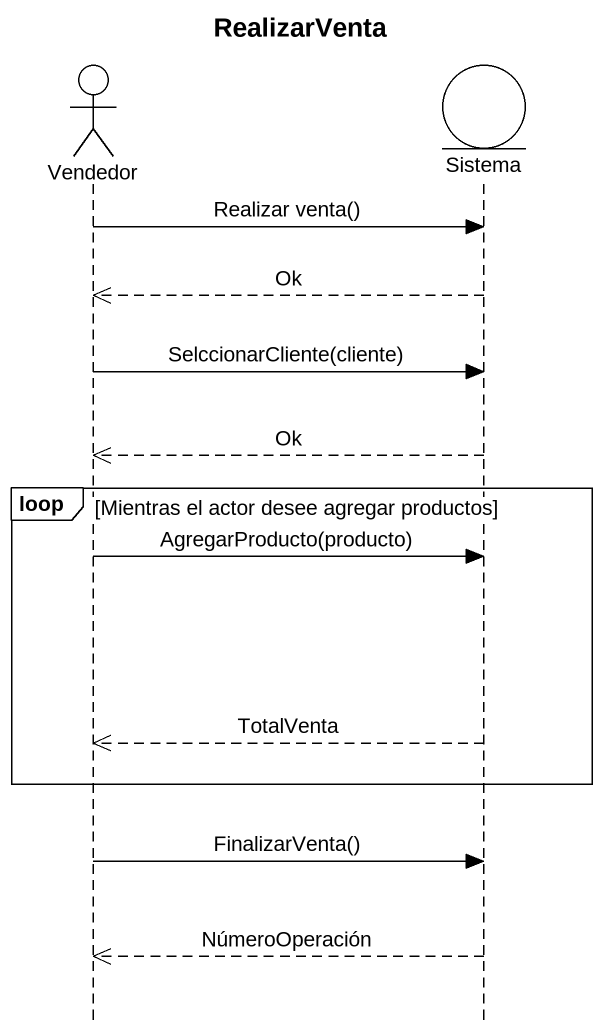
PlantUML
@startuml
title RealizarVenta
hide footbox
actor Vendedor
entity Sistema

Vendedor -> Sistema : Realizar venta()
Sistema -->> Vendedor : Ok
Vendedor -> Sistema : SelccionarCliente(cliente)
Sistema -->> Vendedor : Ok
loop Mientras el actor desee agregar productos
  Vendedor -> Sistema : AgregarProducto(producto)
  Sistema -->> Vendedor : TotalVenta
end
Vendedor -> Sistema : FinalizarVenta()
Sistema -->> Vendedor : NúmeroOperación
@enduml
